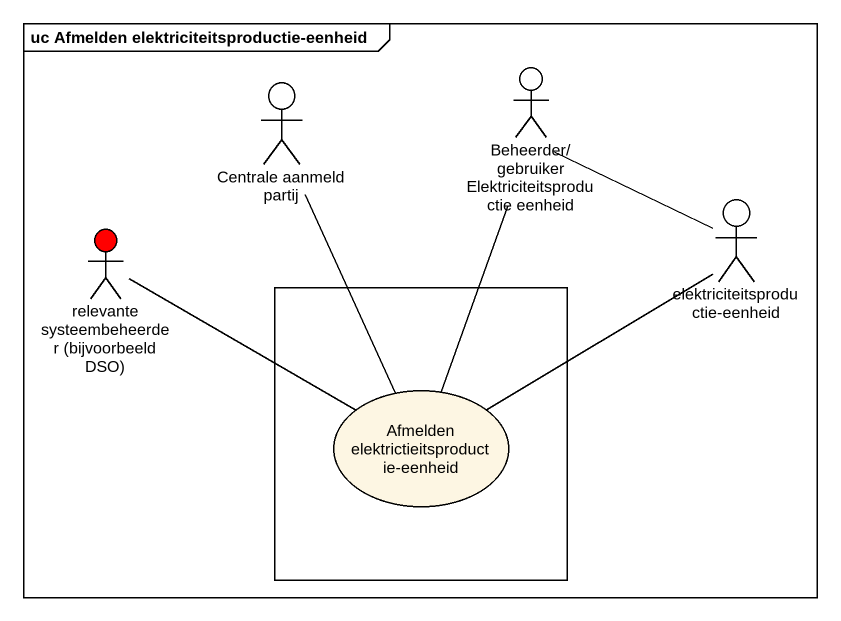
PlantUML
@startuml
mainframe uc Afmelden elektriciteitsproductie-eenheid
actor "Centrale aanmeld partij" as Centrale_aanmeld_partij
actor "Beheerder/gebruiker Elektriciteitsproductie eenheid" as Beheerder_gebruiker
actor "relevante systeembeheerder (bijvoorbeeld DSO)" as relevante_systeembeheerder #FF0000
actor "elektriciteitsproductie-eenheid" as elektriciteitsproductie
rectangle " " as rectangle1 {
  usecase "Afmelden elektrictieitsproductie-eenheid" as Afmelden
}
Centrale_aanmeld_partij -- Afmelden
Beheerder_gebruiker -- elektriciteitsproductie
Beheerder_gebruiker -- Afmelden
relevante_systeembeheerder -right- Afmelden
elektriciteitsproductie -left- Afmelden
@enduml
